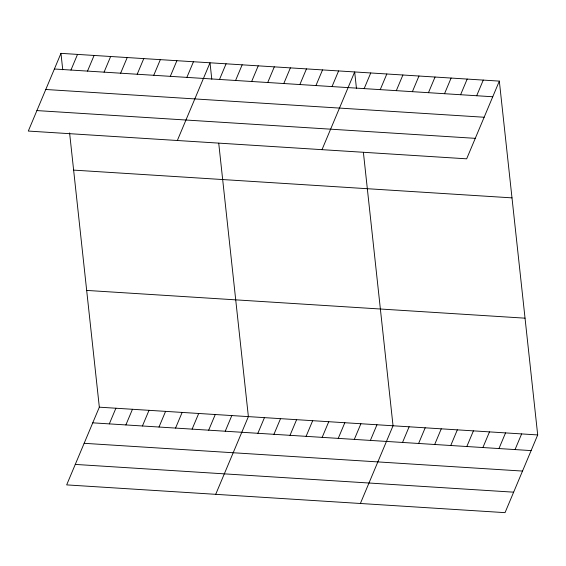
<?xml version="1.0" encoding="UTF-8"?>
<svg xmlns="http://www.w3.org/2000/svg" width="566" height="566" viewBox="0 0 566 566"><rect width="100%" height="100%" fill="white"/><g stroke="black" fill="none" stroke-linecap="round" stroke-linejoin="round"><path stroke-width="0.85" d="M60.965 53.353L28.3 131.064L466.667 158.82L499.332 81.108L60.965 53.353L62.748 69.781M70.948 70.057L77.528 54.4M87.511 71.104L94.09 55.447M104.066 72.151L110.646 56.494M120.629 73.198L127.209 57.548M137.191 74.245L143.771 58.595M153.747 75.299L160.334 59.642M170.309 76.346L176.889 60.689M186.872 77.393L193.452 61.736M177.342 140.502L210.014 62.791L211.79 79.219M219.502 79.459L226.082 63.802M235.576 80.478L242.156 64.821M69.597 132.925L99.333 407.18L66.668 484.892L505.035 512.647L537.7 434.936L499.332 81.108M251.651 81.497L258.23 65.84M109.316 423.884L115.896 408.228M267.725 82.509L274.305 66.859M125.878 424.932L132.458 409.282M283.799 83.527L290.379 67.878M142.434 425.979L149.014 410.329M299.874 84.546L306.454 68.896M158.996 427.033L165.576 411.376M315.941 85.565L322.528 69.908M175.559 428.08L182.139 412.423M332.016 86.584L338.595 70.927M192.115 429.127L198.701 413.47M322.004 149.657L354.67 71.946L356.453 88.381M208.677 430.174L215.257 414.524M364.164 88.621L370.744 72.964M225.24 431.221L231.819 415.571M380.239 89.633L386.819 73.983M215.71 494.33L248.382 416.618L218.731 143.226M396.313 90.652L402.893 75.002M257.87 433.287L264.449 417.637M412.388 91.671L418.967 76.014M273.944 434.306L280.524 418.656M428.455 92.69L435.042 77.033M290.018 435.325L296.598 419.668M444.529 93.708L451.109 78.051M306.093 436.344L312.673 420.687M460.604 94.727L467.183 79.07M322.167 437.362L328.747 421.705M476.678 95.739L483.258 80.089M338.242 438.381L344.821 422.724M354.316 439.393L360.896 423.743M370.383 440.412L376.963 424.762M360.372 503.492L393.037 425.773L363.393 152.381M402.532 442.449L409.112 426.792M418.607 443.468L425.186 427.811M434.681 444.487L441.261 428.83M450.755 445.499L457.335 429.849M466.823 446.517L473.409 430.868M482.897 447.536L489.477 431.886M498.971 448.555L505.551 432.898M515.046 449.574L521.626 433.917M54.386 69.002L492.753 96.758M45.775 89.485L484.142 117.24M36.91 110.582L475.27 138.337M73.63 170.111L511.997 197.867M86.676 290.415L525.036 318.17M99.333 407.18L537.7 434.936M92.753 422.837L531.12 450.593M84.143 443.312L522.51 471.068M75.278 464.417L513.638 492.172"/></g></svg>
